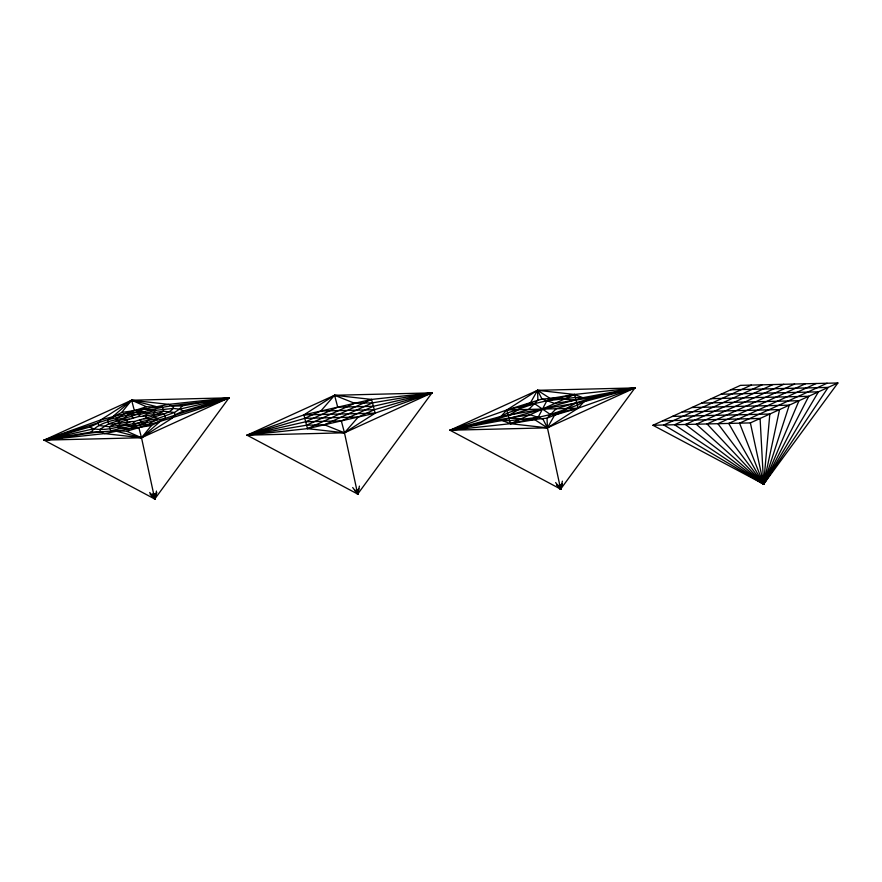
<?xml version="1.0" encoding="UTF-8"?>
<svg xmlns="http://www.w3.org/2000/svg" width="882" height="882" viewBox="0 0 882 882"><rect width="100%" height="100%" fill="white"/><g stroke="black" fill="none" stroke-linecap="round" stroke-linejoin="round"><path stroke-width="1.32" d="M352.69 487.526L357.706 494.074L431.993 392.887L334.576 395.268L247.048 435.179L357.706 494.074L357.739 489.94M752.004 476.886L763.614 484.163L763.636 481.44L763.614 484.163L652.956 425.267L740.483 385.357L837.9 382.975L763.614 484.163L663.782 425.003L751.31 385.092M156.864 492.542L154.758 499.025L152.057 495.927L154.758 499.025L154.78 496.29L154.758 499.025L44.1 440.14L131.627 400.219L229.044 397.837L154.758 499.025L150.072 494.107M560.798 485.034L560.654 489.113L450.007 430.229L537.535 390.307L634.952 387.926L560.654 489.113L556.884 485.122M762.136 384.828L674.598 424.738L763.614 484.163L763.702 481.451M151.318 494.758L154.758 499.025L154.912 494.934M560.754 486.39L560.654 489.113L557.854 486.125M753.603 477.096L763.614 484.163L763.823 480.106M355.303 490.734L357.706 494.074L357.883 491.351L357.706 494.074L354.465 489.697M152.222 495.816L154.758 499.025L155.122 493.589M758.112 480.073L763.614 484.163L764.165 476.048M560.952 485.012L560.654 489.113L557.104 484.957M156.037 493.677L154.758 499.025L153.214 496.764L154.758 499.025L155.849 495.056L154.758 499.025L153.115 496.82L154.758 499.025L154.989 496.279L154.758 499.025L149.731 492.487M772.952 384.563L685.424 424.474L763.614 484.163L769.821 414.022L672.404 416.403M359.426 486.114L357.706 494.074L356.174 491.803L357.706 494.074L357.96 491.351M151.77 494.394L154.758 499.025L155.034 496.323M355.556 490.557L357.706 494.074L358.147 489.962M759.435 480.624L763.614 484.163L763.911 481.429L763.614 484.163L755.036 477.261M155.662 495.034L154.758 499.025L152.564 495.53L154.758 499.025L155.221 494.923M156.478 491.065L154.758 499.025L153.347 496.687L154.758 499.025L155.254 494.934M153.358 496.654L154.758 499.025L155.464 493.644M760.516 481.418L763.614 484.163L764.01 481.44M152.112 494.284L154.758 499.025L155.155 496.323M358.765 488.716L357.706 494.074L356.328 491.693L357.706 494.074L358.103 491.362M152.862 495.397L154.758 499.025L155.166 496.334M356.372 491.704L357.706 494.074L358.147 491.384M783.778 384.298L696.251 424.22L763.614 484.163L764.286 480.084M561.128 486.412L560.654 489.113L558.063 485.949M355.92 490.359L357.706 494.074L358.434 490.017M561.404 485.056L560.654 489.113L555.638 482.575M755.676 476.721L763.614 484.163L765.367 474.814M154.703 494.912L154.758 499.025L153.733 496.5L154.758 499.025L154.725 496.279L154.758 499.025L153.6 496.544L154.758 499.025L155.276 496.334L154.758 499.025L153.523 496.588L154.758 499.025L154.747 496.29L154.758 499.025L153.589 496.555M561.724 483.788L560.654 489.113L557.369 484.703M760.747 481.219L763.614 484.163L764.154 481.462L763.614 484.163L759.689 480.315M794.605 384.034L707.077 423.955L763.614 484.163L779.545 409.59L682.128 411.96M562.374 481.153L560.654 489.113L558.24 485.784M561.625 485.144L560.654 489.113L559.078 486.886L560.654 489.113L562.341 483.876M761.75 482.167L763.614 484.163L764.584 480.183M562.066 483.821L560.654 489.113L559.122 486.853M757.208 477.008L763.614 484.163L765.036 478.871M760.052 480.006L763.614 484.163L766.337 474.913M761.012 480.999L763.614 484.163L764.418 481.561M561.9 485.21L560.654 489.113L558.648 485.541M761.916 482.024L763.614 484.163L789.269 405.147L691.852 407.528M761.96 482.002L763.614 484.163L764.914 480.271M805.431 383.769L717.893 423.691L763.614 484.163L765.477 478.992M757.958 476.357L763.614 484.163L767.583 473.998M761.254 480.778L763.614 484.163L765.201 480.348M762.081 481.881L763.614 484.163L798.993 400.715L701.576 403.096M730.759 389.789L828.176 387.407L763.614 484.163L762.147 481.837L763.614 484.163L765.841 479.158M816.247 383.505L728.719 423.426L763.614 484.163L768.895 473.116M759.611 476.953L763.614 484.163L808.728 396.283L711.311 398.664M761.662 480.525L763.614 484.163L766.778 478.099M502.078 420.46L582.881 397.694L634.952 387.926L583.939 401.74L501.009 416.425L450.007 430.229L502.078 420.46L510.435 423.691L547.424 427.847L547.038 418.178L550.445 414.54L577.346 405.202L589.716 398.719L589.496 397.881L582.881 397.694L574.513 394.463L537.535 390.307L537.91 399.976L534.503 403.614L507.613 412.952L495.243 419.446L495.452 420.273L509.642 420.681L538.119 417.362L546.829 400.803L550.236 398.499L574.513 394.463L634.952 387.926L547.424 427.847L450.007 430.229L506.819 409.954L542 399.05L559.717 397.848L563.94 399.292L575.99 400.086L589.496 397.881L634.952 387.926L578.129 408.212L554.613 415.113L547.038 418.178L525.231 420.306L521.008 418.873L508.958 418.068L495.452 420.273L450.007 430.229L510.435 423.691L534.712 419.667L538.119 417.362L542.959 419.115L547.424 427.847L560.654 489.113L561.095 486.423L560.654 489.113L559.386 486.71M770.901 472.565L763.614 484.163L762.368 481.704L763.614 484.163L769.578 473.436M450.007 430.229L495.243 419.446L508.297 415.565L518.583 409.667L521.615 406.569L530.336 403.041L537.535 390.307L550.236 398.499M534.712 419.667L547.424 427.847L554.613 415.113L563.333 411.596L566.365 408.498L576.652 402.589L589.716 398.719L634.952 387.926M762.401 481.726L763.614 484.163L818.452 391.851L721.035 394.221M179.487 409.171L229.044 397.837L183.467 410.935L179.487 409.171L173.401 408.41C165.706 416.536 152.266 414.22 145.409 422.886C127.791 421.982 111.375 432.081 93.657 428.806L44.1 440.14L91 432.081C100.625 420.725 117.383 419.953 130.944 416.502C161.748 403.085 196.62 404.893 229.044 397.837L141.517 437.759L44.1 440.14L100.912 419.854L124.56 413.691L146.489 406.767L162.464 407.186L163.666 411.21L174.471 412.478L179.487 409.171L182.144 405.896L229.044 397.837C195.595 411.233 161.141 421.188 126.655 431.21C98.861 429.534 71.607 436.932 44.1 440.14L107.758 419.689L127.736 415.091L144.582 409.116L168.616 404.375L229.044 397.837L165.386 418.288L145.409 422.886L128.563 428.861L104.539 433.602L44.1 440.14L89.677 427.053L98.255 423.128L100.912 419.854L131.627 400.219L168.616 404.375L172.596 406.128L182.144 405.896M183.467 410.935L174.89 414.849L172.233 418.123L141.517 437.759L104.539 433.602L100.548 431.849L99.743 429.567L108.684 423.779L107.758 419.689L121.716 412.434L131.627 400.219L156.048 406.536M132.818 423.614L134.56 421.475C144.494 418.233 154.449 416.337 163.666 411.21L148.716 413.449L142.465 411.729L124.56 413.691L115.377 419.501L118.607 420.935L119.754 423.415M98.255 423.128L98.674 425.499L109.478 426.767C118.695 421.64 128.651 419.744 138.584 416.502L140.326 414.364L155.618 410.306L173.401 408.41L172.596 406.128M138.584 416.502C147.426 416.513 155.475 413.019 164.46 414.198L165.386 418.288L151.439 425.543L141.517 437.759L154.758 499.025L153.049 495.298M320.794 411.034L334.576 395.268L371.565 399.425L431.993 392.887L344.465 432.808L247.048 435.179L303.871 414.904L371.565 399.425L375.181 413.162L344.465 432.808L307.487 428.641L247.048 435.179L304.775 418.344L320.794 411.034L374.277 409.733L431.993 392.887L372.469 402.853L354.641 403.295L306.583 425.212L247.048 435.179L305.679 421.772L341.334 420.901L373.373 406.293L431.993 392.887L375.181 413.162L307.487 428.641L303.871 414.904L334.576 395.268L354.641 403.295M374.277 409.733L358.257 417.032L344.465 432.808L357.706 494.074L356.548 491.605L357.706 494.074L357.695 491.34M501.009 416.425L506.819 409.954L537.535 390.307L542 399.05L554.844 403.438L575.99 400.086M547.424 427.847L578.129 408.212L583.939 401.74M554.613 415.113L550.445 414.54L534.503 403.614L528.704 409.413L508.297 415.565M550.445 414.54L556.244 408.741L576.652 402.589M113.128 416.348L131.627 400.219L146.489 406.767M160.017 421.629L141.517 437.759L117.097 431.441M134.56 421.475C125.729 421.464 117.67 424.959 108.684 423.779L123.061 419.314L127.736 415.091L140.326 414.364M174.89 414.849L174.471 412.478L157.779 418.476L148.584 424.286L130.679 426.249L110.691 430.791L109.478 426.767L124.439 424.529L130.073 421.96M143.082 416.017L148.716 413.449M305.679 421.772L337.718 407.164L373.373 406.293M307.487 428.641L371.565 399.425M306.583 425.212L324.411 424.771L372.469 402.853M510.435 423.691L574.513 394.463L578.129 408.212L510.435 423.691L506.819 409.954L574.513 394.463M827.073 383.24L739.546 423.162L763.614 484.163L760.097 418.454L662.68 420.835M652.956 425.267L750.373 422.897L837.9 382.975M154.339 415.94L154.537 417.043L157.779 418.476L142.2 421.475L130.679 426.249L124.439 424.529M121.716 412.434L144.582 409.116L155.618 410.306L153.468 412.963L153.843 414.033M119.302 423.944L119.687 425.014L117.526 427.671L128.563 428.861L151.439 425.543M508.958 418.068L530.104 414.716L538.119 417.362M546.829 400.803L575.307 397.473L582.881 397.694M123.061 419.314L129.334 419.171M143.81 418.807L150.083 418.663M303.871 414.904L375.181 413.162M506.819 409.954L578.129 408.212M304.775 418.344L358.257 417.032M91 432.081L100.548 431.849M530.336 403.041L534.503 403.614M324.411 424.771L344.465 432.808L341.334 420.901M130.944 416.502L133.557 417.66M139.588 420.317L142.2 421.475M126.655 431.21L141.517 437.759L138.871 427.704M89.677 427.053L93.657 428.806M558.791 485.497L560.654 489.113L560.511 486.39L560.654 489.113L559.629 486.588L560.654 489.113L560.324 485.001M356.582 491.583L357.706 494.074L357.662 491.318L357.706 494.074L356.824 491.506M152.674 493.997L154.758 499.025L154.515 493.578M153.755 496.5L154.758 499.025L154.604 496.301L154.758 499.025L153.325 495.199M760.648 476.489L763.614 484.163L763.073 475.938M762.147 480.304L763.614 484.163L763.294 480.051M559.221 485.254L560.654 489.113L560.29 486.401M762.654 481.583L763.614 484.163L763.371 481.418M153.854 496.456L154.758 499.025L154.427 496.301L154.758 499.025L153.843 496.445L154.758 499.025L154.416 494.945M762.676 481.616L763.614 484.163L763.349 481.462M357.706 494.074L357.375 491.373L357.706 494.074L356.824 491.483L357.706 494.074L357.419 491.373M154.328 496.346L154.758 499.025L154.074 496.401M559.838 486.5L560.654 489.113L559.894 485.1M334.576 395.268L337.718 407.164M145.828 416.326L146.092 417.351M131.627 400.219L134.273 410.273M127.052 420.626L127.317 421.651M559.662 485.155L560.654 489.113L560.048 486.445M761.85 476.148L763.614 484.163L750.373 422.897M154.758 499.025L153.876 495.067M762.721 480.139L763.614 484.163M118.607 420.935L118.805 422.037"/></g></svg>
